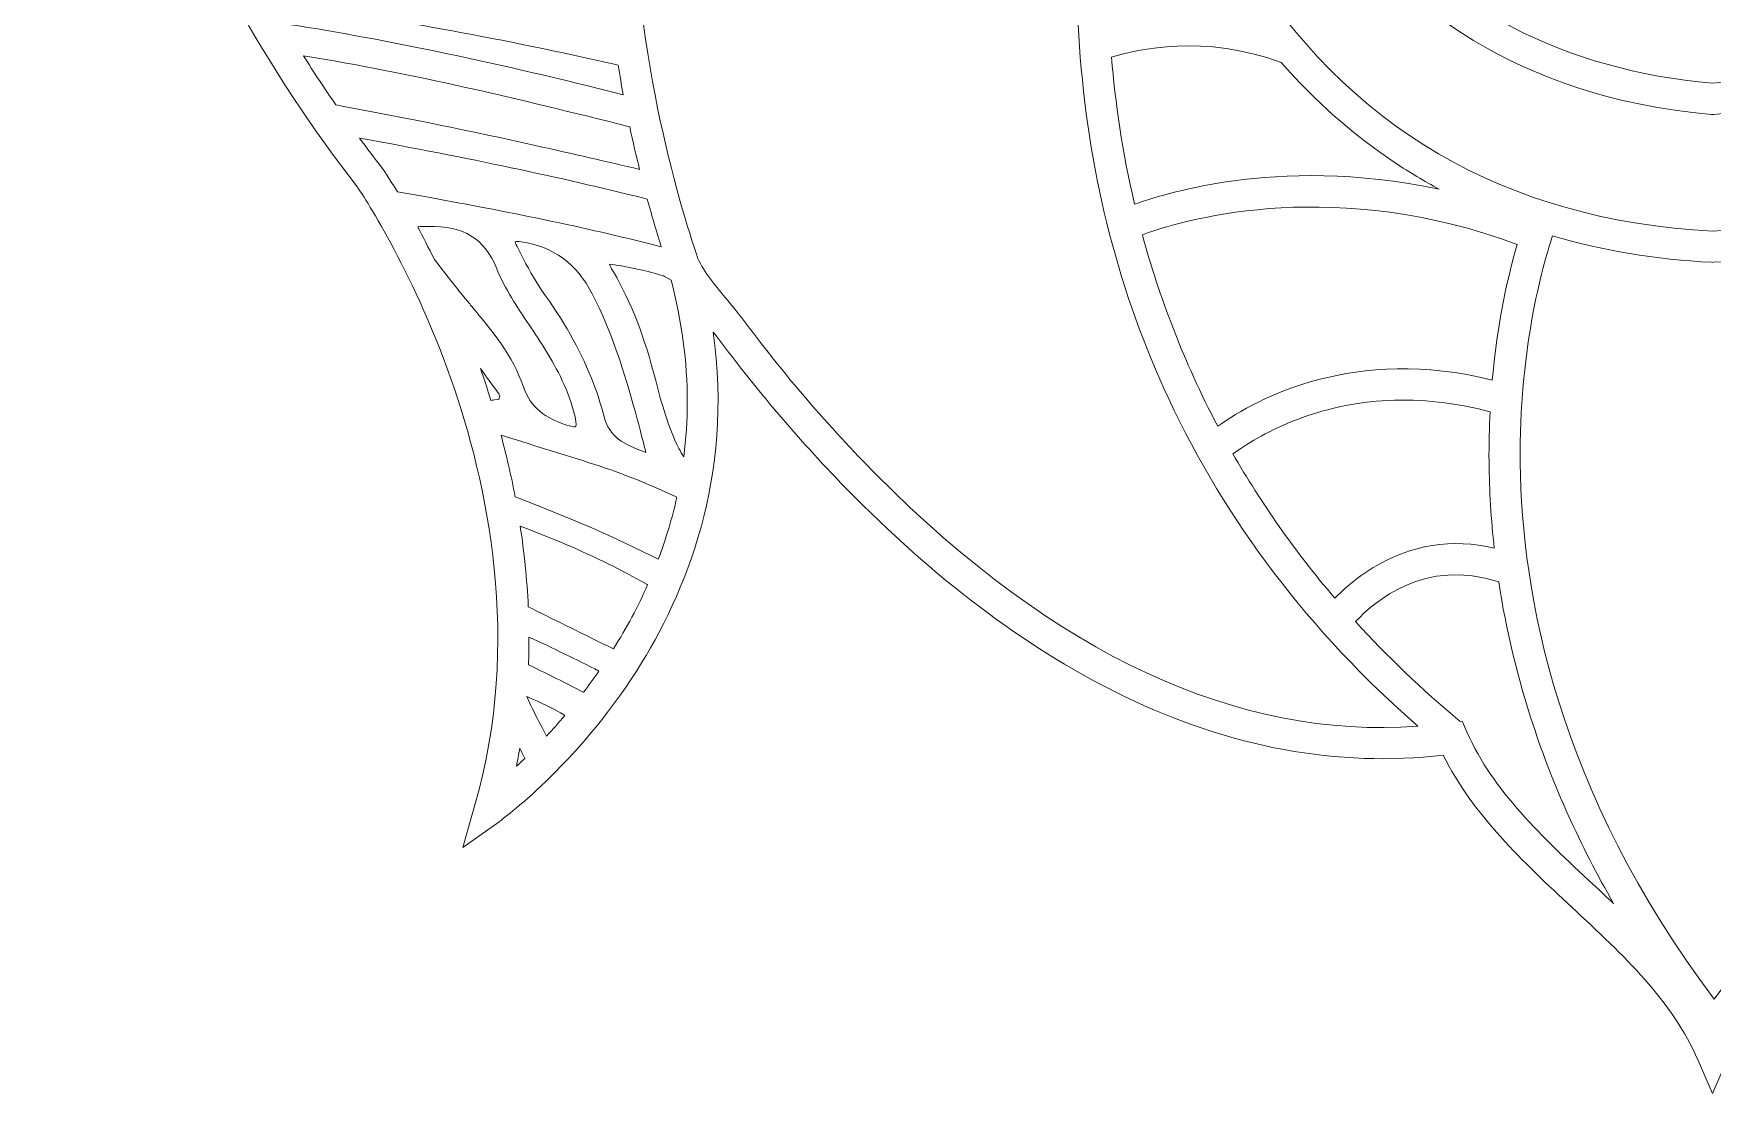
# Model space of a CAD drawing. Extents: x 126 to 8914, y -5970 to -48.
# Drawn here: x 3667 to 4520, y -2950 to -2412 of the extents above; entities that cross this region are included whole.
import ezdxf

# ---------------------------------------------------------------- set-up
doc = ezdxf.new("R2010")
doc.units = 0
doc.header["$MEASUREMENT"] = 0
doc.layers.add('Layer 1', color=7, linetype='Continuous')

msp = doc.modelspace()

# ---------------------------------------------------------------- linework, layer by layer
at = {"layer": 'Layer 1', "lineweight": 0}
for points, knots in [([(5838.21, -1015.29), (5784.98, -1065.04), (5723.32, -1092.86), (5659.92, -1095.7), (5576.38, -1099.43), (5494.39, -1071.01), (5432.29, -1045.84), (5410.15, -1036.87), (5387.8, -1027.16), (5366.17, -1017.79), (5357.96, -1014.23), (5349.71, -1010.65), (5341.4, -1007.09), (5390.2, -1007.99), (5445.96, -1006.76), (5532.78, -924.21), (5588.47, -871.26), (5661.86, -797.66), (5645.5, -711.42), (5642.21, -694.04), (5630.78, -652.65), (5579.78, -612.09), (5585.05, -621.92), (5621.55, -692.43), (5589.23, -747.25), (5573.89, -773.27), (5546.47, -791.29), (5489.72, -803.54), (5475.32, -806.64), (5459.55, -809), (5442.5, -810.6), (5511.63, -734.35), (5553.44, -634.19), (5566.8, -512.56), (5581.6, -377.97), (5557.78, -251.79), (5535.19, -169.65), (5530.53, -152.76), (5525.39, -135.8), (5519.9, -119.21), (5515.8, -106.87), (5510.71, -97.41), (5504.71, -90.84), (5504.71, -90.84), (5508.77, -88.46), (5508.77, -88.46), (5507.91, -86.99), (5487.22, -52.31), (5440.27, -49.9), (5409.9, -48.35), (5375.8, -60.81), (5338.9, -86.96), (5313.41, -105.04), (5286.47, -129.76), (5258.33, -160.89), (5206.61, -191.53), (5166.15, -218.95), (5131.02, -247.11), (5078.71, -289.06), (5021.06, -329.19), (4954.05, -338.54), (4897.14, -346.49), (4845.98, -328.74), (4791.81, -309.95), (4763.84, -300.25), (4734.92, -290.21), (4705.21, -284.09), (4618.29, -266.15), (4554.59, -281.57), (4520, -328.62), (4485.41, -281.57), (4421.71, -266.17), (4334.79, -284.09), (4305.08, -290.21), (4276.16, -300.25), (4248.19, -309.95), (4194.02, -328.74), (4142.86, -346.49), (4085.95, -338.54), (4018.94, -329.19), (3961.29, -289.06), (3908.98, -247.11), (3873.85, -218.95), (3833.4, -191.53), (3781.67, -160.89), (3753.53, -129.76), (3726.59, -105.04), (3701.1, -86.96), (3664.2, -60.81), (3630.1, -48.34), (3599.73, -49.9), (3552.78, -52.31), (3532.09, -86.99), (3531.23, -88.46), (3531.23, -88.46), (3535.29, -90.84), (3535.29, -90.84), (3529.29, -97.41), (3524.2, -106.87), (3520.12, -119.21), (3514.6, -135.81), (3509.45, -152.78), (3504.81, -169.65), (3482.22, -251.79), (3458.4, -377.97), (3473.2, -512.56), (3486.56, -634.19), (3528.37, -734.35), (3597.5, -810.6), (3580.45, -809), (3564.68, -806.64), (3550.28, -803.54), (3493.53, -791.29), (3466.11, -773.27), (3450.77, -747.25), (3418.45, -692.43), (3454.95, -621.92), (3460.22, -612.09), (3409.22, -652.65), (3397.79, -694.04), (3394.5, -711.42), (3378.14, -797.66), (3451.53, -871.26), (3507.22, -924.21), (3594.04, -1006.76), (3649.8, -1007.99), (3698.6, -1007.09), (3690.29, -1010.65), (3682.04, -1014.23), (3673.83, -1017.79), (3652.2, -1027.16), (3629.85, -1036.87), (3607.71, -1045.84), (3545.61, -1071.01), (3463.59, -1099.44), (3380.08, -1095.7), (3316.68, -1092.86), (3255.02, -1065.04), (3201.79, -1015.29), (3201.79, -1015.29), (3145.56, -962.7), (3145.56, -962.7), (3145.56, -962.7), (3189.91, -1025.63), (3189.91, -1025.63), (3239.46, -1095.9), (3324.09, -1155.64), (3405.53, -1177.81), (3440.7, -1187.39), (3477.65, -1192.84), (3516.23, -1194.15), (3505.34, -1205.21), (3489.98, -1221.91), (3472.74, -1244.03), (3442.4, -1282.95), (3400.42, -1346.57), (3372.73, -1428.62), (3341.59, -1520.91), (3334.53, -1617.18), (3351.76, -1714.74), (3373.22, -1836.34), (3432.66, -1960.18), (3528.45, -2082.83), (3528.45, -2082.83), (3537.04, -2093.81), (3537.04, -2093.81), (3537.04, -2093.81), (3542.08, -2080.8), (3542.08, -2080.8), (3542.28, -2080.26), (3563.72, -2026.12), (3626.97, -1966), (3638.24, -1955.3), (3651.32, -1943.97), (3666.37, -1932.46), (3664.61, -1962.41), (3663.28, -2025.33), (3674.68, -2105.3), (3683.93, -2170.25), (3699.74, -2232.83), (3721.65, -2291.3), (3749.05, -2364.39), (3786.12, -2431.24), (3831.85, -2490), (3833.74, -2492.77), (3859.32, -2530.81), (3879.18, -2586.87), (3898.01, -2639.98), (3915.42, -2720.7), (3891.56, -2803.61), (3891.56, -2803.61), (3885.31, -2825.39), (3885.31, -2825.39), (3885.31, -2825.39), (3903.77, -2812.24), (3903.77, -2812.24), (3905.33, -2811.13), (3942.61, -2784.27), (3973.85, -2735.29), (3998.49, -2696.64), (4022.96, -2637.53), (4012.58, -2563.6), (4013.17, -2564.35), (4013.72, -2565.04), (4014.23, -2565.72), (4035.9, -2594.87), (4059.45, -2622.28), (4084.19, -2647.18), (4128.9, -2692.2), (4175.06, -2726.33), (4221.41, -2748.67), (4275.37, -2774.66), (4329.82, -2784.7), (4383.33, -2778.49), (4398.55, -2809.06), (4424.02, -2832.77), (4448.69, -2855.76), (4474.89, -2880.15), (4499.63, -2903.18), (4512.73, -2933.46), (4512.73, -2933.46), (4520, -2950.23), (4520, -2950.23), (4520, -2950.23), (4527.27, -2933.46), (4527.27, -2933.46), (4540.37, -2903.18), (4565.11, -2880.15), (4591.31, -2855.76), (4615.98, -2832.77), (4641.45, -2809.06), (4656.67, -2778.49), (4710.18, -2784.7), (4764.63, -2774.66), (4818.59, -2748.67), (4864.94, -2726.33), (4911.12, -2692.2), (4955.81, -2647.18), (4980.55, -2622.28), (5004.1, -2594.88), (5025.77, -2565.74), (5026.28, -2565.06), (5026.83, -2564.35), (5027.42, -2563.6), (5017.04, -2637.53), (5041.51, -2696.64), (5066.15, -2735.29), (5097.39, -2784.27), (5134.67, -2811.13), (5136.23, -2812.24), (5136.23, -2812.24), (5154.69, -2825.39), (5154.69, -2825.39), (5154.69, -2825.39), (5148.44, -2803.61), (5148.44, -2803.61), (5124.58, -2720.7), (5141.99, -2639.98), (5160.82, -2586.87), (5180.7, -2530.77), (5206.28, -2492.73), (5208.15, -2490), (5253.88, -2431.24), (5290.95, -2364.39), (5318.34, -2291.3), (5340.26, -2232.83), (5356.07, -2170.25), (5365.32, -2105.3), (5376.72, -2025.33), (5375.39, -1962.41), (5373.63, -1932.46), (5388.68, -1943.97), (5401.76, -1955.3), (5413.03, -1966), (5476.28, -2026.12), (5497.72, -2080.26), (5497.92, -2080.8), (5497.92, -2080.8), (5502.94, -2093.84), (5502.94, -2093.84), (5502.94, -2093.84), (5511.55, -2082.83), (5511.55, -2082.83), (5607.34, -1960.18), (5666.78, -1836.34), (5688.24, -1714.74), (5705.47, -1617.18), (5698.41, -1520.91), (5667.27, -1428.62), (5639.58, -1346.57), (5597.6, -1282.95), (5567.26, -1244.03), (5550.02, -1221.91), (5534.66, -1205.21), (5523.77, -1194.15), (5562.35, -1192.84), (5599.3, -1187.39), (5634.47, -1177.81), (5715.91, -1155.64), (5800.54, -1095.9), (5850.09, -1025.63), (5850.09, -1025.63), (5894.44, -962.7), (5894.44, -962.7), (5894.44, -962.7), (5838.21, -1015.29), (5838.21, -1015.29)], [0, 0, 0, 0, 1, 1, 1, 2, 2, 2, 3, 3, 3, 4, 4, 4, 5, 5, 5, 6, 6, 6, 7, 7, 7, 8, 8, 8, 9, 9, 9, 10, 10, 10, 11, 11, 11, 12, 12, 12, 13, 13, 13, 14, 14, 14, 15, 15, 15, 16, 16, 16, 17, 17, 17, 18, 18, 18, 19, 19, 19, 20, 20, 20, 21, 21, 21, 22, 22, 22, 23, 23, 23, 24, 24, 24, 25, 25, 25, 26, 26, 26, 27, 27, 27, 28, 28, 28, 29, 29, 29, 30, 30, 30, 31, 31, 31, 32, 32, 32, 33, 33, 33, 34, 34, 34, 35, 35, 35, 36, 36, 36, 37, 37, 37, 38, 38, 38, 39, 39, 39, 40, 40, 40, 41, 41, 41, 42, 42, 42, 43, 43, 43, 44, 44, 44, 45, 45, 45, 46, 46, 46, 47, 47, 47, 48, 48, 48, 49, 49, 49, 50, 50, 50, 51, 51, 51, 52, 52, 52, 53, 53, 53, 54, 54, 54, 55, 55, 55, 56, 56, 56, 57, 57, 57, 58, 58, 58, 59, 59, 59, 60, 60, 60, 61, 61, 61, 62, 62, 62, 63, 63, 63, 64, 64, 64, 65, 65, 65, 66, 66, 66, 67, 67, 67, 68, 68, 68, 69, 69, 69, 70, 70, 70, 71, 71, 71, 72, 72, 72, 73, 73, 73, 74, 74, 74, 75, 75, 75, 76, 76, 76, 77, 77, 77, 78, 78, 78, 79, 79, 79, 80, 80, 80, 81, 81, 81, 82, 82, 82, 83, 83, 83, 84, 84, 84, 85, 85, 85, 86, 86, 86, 87, 87, 87, 88, 88, 88, 89, 89, 89, 90, 90, 90, 91, 91, 91, 92, 92, 92, 93, 93, 93, 94, 94, 94, 95, 95, 95, 96, 96, 96, 97, 97, 97, 98, 98, 98, 99, 99, 99, 100, 100, 100, 101, 101, 101, 102, 102, 102, 102]), ([(4095.43, -2636.04), (4071.2, -2611.66), (4048.15, -2584.82), (4026.92, -2556.28), (4024.85, -2553.5), (4022.38, -2550.54), (4019.77, -2547.41), (4014.34, -2540.89), (4007.72, -2532.97), (4004.79, -2526.28), (3985.96, -2471.11), (3904.64, -2196.86), (4104.71, -2090.71), (4108.59, -2102.87), (4113.15, -2114.74), (4118.32, -2126.28), (4123.5, -2137.82), (4129.29, -2148.99), (4135.69, -2159.71), (4156.74, -2195.01), (4183.68, -2224.06), (4214.54, -2244.92), (4209.11, -2264.12), (4191.95, -2333.6), (4198.99, -2424.13), (4203.79, -2485.66), (4218.89, -2544.01), (4243.88, -2597.57), (4272.93, -2659.82), (4315.45, -2715.65), (4370.41, -2763.79), (4278.74, -2770.45), (4186.31, -2727.55), (4095.43, -2636.04)], [0, 0, 0, 0, 1, 1, 1, 2, 2, 2, 3, 3, 3, 4, 4, 4, 5, 5, 5, 6, 6, 6, 7, 7, 7, 8, 8, 8, 9, 9, 9, 10, 10, 10, 11, 11, 11, 11]), ([(4306.96, -2275.87), (4308.07, -2275.88), (4309.2, -2275.9), (4310.32, -2275.9), (4336.25, -2275.9), (4363.81, -2270.15), (4392.86, -2258.66), (4445.09, -2237.99), (4490.02, -2203.59), (4520, -2176.68), (4549.98, -2203.59), (4594.91, -2237.99), (4647.14, -2258.66), (4677.44, -2270.64), (4706.14, -2276.39), (4733.05, -2275.87), (4730.79, -2282.91), (4727.02, -2293.23), (4721.13, -2305.31), (4715.24, -2317.39), (4707.23, -2331.19), (4696.53, -2345.25), (4655.3, -2399.4), (4595.9, -2430.37), (4520, -2437.32), (4444.37, -2430.4), (4385.12, -2399.61), (4343.9, -2345.8), (4322.27, -2317.61), (4311.52, -2290.08), (4306.96, -2275.87)], [0, 0, 0, 0, 1, 1, 1, 2, 2, 2, 3, 3, 3, 4, 4, 4, 5, 5, 5, 6, 6, 6, 7, 7, 7, 8, 8, 8, 9, 9, 9, 10, 10, 10, 10]), ([(4280.75, -2372.51), (4252.43, -2326.27), (4239.61, -2280.32), (4234.46, -2256.95), (4235.27, -2257.4), (4236.08, -2257.82), (4236.9, -2258.25), (4253.62, -2266.92), (4271.36, -2272.4), (4290.04, -2274.68), (4293.59, -2287.41), (4304.57, -2320.32), (4330.87, -2354.84), (4361.24, -2394.72), (4418.58, -2444.15), (4519.29, -2453.14), (4519.29, -2453.14), (4520, -2453.21), (4520, -2453.21), (4520, -2453.21), (4520.71, -2453.14), (4520.71, -2453.14), (4621.42, -2444.15), (4678.76, -2394.72), (4709.13, -2354.84), (4735.43, -2320.32), (4746.41, -2287.41), (4749.96, -2274.68), (4759.3, -2273.54), (4768.4, -2271.61), (4777.26, -2268.86), (4786.13, -2266.13), (4794.76, -2262.59), (4803.11, -2258.25), (4803.94, -2257.82), (4804.74, -2257.4), (4805.55, -2256.95), (4803, -2268.57), (4798.54, -2285.81), (4791.19, -2305.9), (4783.85, -2325.99), (4773.62, -2348.94), (4759.55, -2372.02), (4706.13, -2459.59), (4625.54, -2506.81), (4520, -2512.38), (4414.67, -2506.82), (4334.18, -2459.76), (4280.75, -2372.51)], [0, 0, 0, 0, 1, 1, 1, 2, 2, 2, 3, 3, 3, 4, 4, 4, 5, 5, 5, 6, 6, 6, 7, 7, 7, 8, 8, 8, 9, 9, 9, 10, 10, 10, 11, 11, 11, 12, 12, 12, 13, 13, 13, 14, 14, 14, 15, 15, 15, 16, 16, 16, 16]), ([(3794.46, -2406.95), (3792.44, -2403.53), (3790.46, -2400.12), (3788.51, -2396.7), (3794.02, -2397.35), (3798.77, -2397.93), (3803.28, -2398.53), (3852.94, -2405.07), (3905.19, -2414.63), (3963.02, -2427.79), (3963.02, -2427.79), (3964.27, -2428.07), (3964.27, -2428.07), (3965.11, -2433.18), (3965.98, -2438.2), (3966.9, -2443.08), (3902.07, -2426.76), (3848.06, -2415.41), (3797.08, -2407.37), (3797.08, -2407.37), (3794.46, -2406.95), (3794.46, -2406.95)], [0, 0, 0, 0, 1, 1, 1, 2, 2, 2, 3, 3, 3, 4, 4, 4, 5, 5, 5, 6, 6, 6, 7, 7, 7, 7]), ([(4300.95, -2426.68), (4318.31, -2446.46), (4337.67, -2463.54), (4358.92, -2477.71), (4366.15, -2482.54), (4373.61, -2486.97), (4381.27, -2491.12), (4338.91, -2482.07), (4302.64, -2483.28), (4276.98, -2486.8), (4254.58, -2489.85), (4237.35, -2494.9), (4226.58, -2498.7), (4220.28, -2472.03), (4216.69, -2446.86), (4214.87, -2424.1), (4228.35, -2419.85), (4262.1, -2412.34), (4300.95, -2426.68)], [0, 0, 0, 0, 1, 1, 1, 2, 2, 2, 3, 3, 3, 4, 4, 4, 5, 5, 5, 6, 6, 6, 6]), ([(3824.07, -2448.89), (3824.07, -2448.89), (3820.92, -2448.32), (3820.92, -2448.32), (3815.2, -2440.04), (3809.72, -2431.7), (3804.47, -2423.35), (3859.95, -2432.27), (3913.8, -2445.29), (3968.67, -2459), (3968.67, -2459), (3970.16, -2459.37), (3970.16, -2459.37), (3971.79, -2467.01), (3973.47, -2474.26), (3975.16, -2481.05), (3958.52, -2477.06), (3941.85, -2473.26), (3922.08, -2468.83), (3890.53, -2461.76), (3857.56, -2455.04), (3824.07, -2448.89)], [0, 0, 0, 0, 1, 1, 1, 2, 2, 2, 3, 3, 3, 4, 4, 4, 5, 5, 5, 6, 6, 6, 7, 7, 7, 7]), ([(3844.74, -2480.8), (3844.74, -2480.8), (3844.49, -2480.47), (3844.49, -2480.47), (3840.51, -2475.37), (3836.67, -2470.26), (3832.88, -2465.11), (3888.62, -2475.24), (3934.62, -2484.98), (3977.36, -2495.7), (3977.36, -2495.7), (3979.07, -2496.12), (3979.07, -2496.12), (3981.62, -2505.48), (3984.06, -2513.61), (3986.18, -2520.33), (3951.26, -2511.32), (3913.8, -2503.4), (3865.1, -2494.7), (3865.1, -2494.7), (3852.18, -2492.42), (3852.18, -2492.42), (3847.87, -2485.34), (3845.09, -2481.31), (3844.74, -2480.8)], [0, 0, 0, 0, 1, 1, 1, 2, 2, 2, 3, 3, 3, 4, 4, 4, 5, 5, 5, 6, 6, 6, 7, 7, 7, 8, 8, 8, 8]), ([(4408.21, -2587.98), (4338.34, -2570.76), (4289.49, -2596.74), (4268.78, -2611.44), (4251.24, -2578.23), (4238.96, -2545.34), (4230.51, -2514.17), (4255.99, -2505.05), (4329.47, -2485.33), (4420.83, -2519.08), (4416.51, -2533.91), (4410.95, -2557.56), (4408.21, -2587.98)], [0, 0, 0, 0, 1, 1, 1, 2, 2, 2, 3, 3, 3, 4, 4, 4, 4]), ([(3885.99, -2545.83), (3883.52, -2542.82), (3881.53, -2540.33), (3879.72, -2538.02), (3879.72, -2538.02), (3870.97, -2526.82), (3870.97, -2526.82), (3868.01, -2520.82), (3865.14, -2515.34), (3862.48, -2510.4), (3862.48, -2510.4), (3862.64, -2510.31), (3862.64, -2510.31), (3862.78, -2510.23), (3863.67, -2509.83), (3867.53, -2510.02), (3867.53, -2510.02), (3867.64, -2510.04), (3867.64, -2510.04), (3867.64, -2510.04), (3867.74, -2510.02), (3867.74, -2510.02), (3885.99, -2509.69), (3896.42, -2516.12), (3902.63, -2531.5), (3906.71, -2541.66), (3912.98, -2550.94), (3919.03, -2559.9), (3921.99, -2564.27), (3925.03, -2568.78), (3927.75, -2573.29), (3932.99, -2581.98), (3939.4, -2593.63), (3942.39, -2606.68), (3943.29, -2610.63), (3942.72, -2611.62), (3942.74, -2611.62), (3942.68, -2611.65), (3941.58, -2612.14), (3937.47, -2610.68), (3927.42, -2607.12), (3919.95, -2602.48), (3916.15, -2591.35), (3910.8, -2575.67), (3900.14, -2562.86), (3889.85, -2550.47), (3888.56, -2548.93), (3887.27, -2547.38), (3885.99, -2545.83)], [0, 0, 0, 0, 1, 1, 1, 2, 2, 2, 3, 3, 3, 4, 4, 4, 5, 5, 5, 6, 6, 6, 7, 7, 7, 8, 8, 8, 9, 9, 9, 10, 10, 10, 11, 11, 11, 12, 12, 12, 13, 13, 13, 14, 14, 14, 15, 15, 15, 16, 16, 16, 16]), ([(4520.95, -2902.3), (4441.03, -2796.55), (4423.12, -2696.34), (4422.38, -2630.2), (4421.75, -2572.96), (4433.46, -2530.87), (4438.79, -2514.75), (4464.09, -2522.21), (4491.06, -2526.74), (4519.59, -2528.21), (4519.59, -2528.21), (4520, -2528.22), (4520, -2528.22), (4520, -2528.22), (4520.41, -2528.21), (4520.41, -2528.21), (4549.6, -2526.71), (4577.14, -2522), (4602.95, -2514.23), (4608.19, -2529.86), (4620.07, -2571.79), (4619.54, -2629.41), (4618.92, -2695.73), (4601.13, -2796.25), (4520.95, -2902.3)], [0, 0, 0, 0, 1, 1, 1, 2, 2, 2, 3, 3, 3, 4, 4, 4, 5, 5, 5, 6, 6, 6, 7, 7, 7, 8, 8, 8, 8]), ([(3951.15, -2544.23), (3961.32, -2563.73), (3967.53, -2584.58), (3973.01, -2604.25), (3974.54, -2609.75), (3975.98, -2615.37), (3977.52, -2621.32), (3977.8, -2622.44), (3978.09, -2623.57), (3978.39, -2624.72), (3966.94, -2620.73), (3959.74, -2616.67), (3957.18, -2606.74), (3955.44, -2599.98), (3953.25, -2593.32), (3950.58, -2586.68), (3944.7, -2572.09), (3936.47, -2557.62), (3925.41, -2542.28), (3921.43, -2536.77), (3918.19, -2530.44), (3915.05, -2524.31), (3914.34, -2522.94), (3913.63, -2521.54), (3912.92, -2520.18), (3912.24, -2518.89), (3912.05, -2518.11), (3911.98, -2517.73), (3912.41, -2517.63), (3913.33, -2517.54), (3915.1, -2517.79), (3931.31, -2520.18), (3943.1, -2528.83), (3951.15, -2544.23)], [0, 0, 0, 0, 1, 1, 1, 2, 2, 2, 3, 3, 3, 4, 4, 4, 5, 5, 5, 6, 6, 6, 7, 7, 7, 8, 8, 8, 9, 9, 9, 10, 10, 10, 11, 11, 11, 11]), ([(3997.62, -2627), (3996.69, -2625.62), (3995.86, -2624.23), (3995.12, -2622.74), (3989.56, -2611.62), (3986.22, -2599.43), (3983.52, -2588.87), (3977.71, -2566.07), (3970.84, -2548.34), (3961.91, -2533.08), (3961.91, -2533.08), (3961.45, -2532.34), (3961.45, -2532.34), (3960.77, -2531.18), (3960.18, -2530.24), (3959.93, -2529.11), (3969.03, -2530.41), (3977.57, -2532.23), (3985.88, -2534.67), (3986.83, -2534.95), (3987.7, -2535.3), (3988.46, -2535.71), (3988.46, -2535.71), (3991.16, -2537.2), (3991.16, -2537.2), (3996.66, -2558.13), (3999.39, -2578.8), (3999.39, -2599.14), (3999.39, -2608.5), (3998.78, -2617.77), (3997.62, -2627)], [0, 0, 0, 0, 1, 1, 1, 2, 2, 2, 3, 3, 3, 4, 4, 4, 5, 5, 5, 6, 6, 6, 7, 7, 7, 8, 8, 8, 9, 9, 9, 10, 10, 10, 10]), ([(3903.91, -2597.4), (3903.78, -2597.73), (3903.74, -2597.86), (3901.55, -2598.08), (3901.11, -2598.11), (3900.65, -2598.16), (3900.19, -2598.22), (3900.19, -2598.22), (3899.65, -2598.3), (3899.65, -2598.3), (3897.91, -2592.7), (3896.12, -2587.32), (3894.3, -2582.17), (3896.66, -2585.37), (3899, -2588.55), (3901.36, -2591.75), (3901.57, -2592.03), (3901.8, -2592.33), (3902.04, -2592.64), (3903.94, -2595.12), (3904.45, -2596.1), (3903.91, -2597.4)], [0, 0, 0, 0, 1, 1, 1, 2, 2, 2, 3, 3, 3, 4, 4, 4, 5, 5, 5, 6, 6, 6, 7, 7, 7, 7]), ([(4406.55, -2629.57), (4406.68, -2644.19), (4407.59, -2658.82), (4409.22, -2673.41), (4388.01, -2668.24), (4366.91, -2671.55), (4347.77, -2683.18), (4339.15, -2688.42), (4332.58, -2694.34), (4328.27, -2698.79), (4307.65, -2674.66), (4290.58, -2650.03), (4276.51, -2625.48), (4282.92, -2620.83), (4293.18, -2614.35), (4306.81, -2608.91), (4338.05, -2596.42), (4371.77, -2594.82), (4407.09, -2604.05), (4406.68, -2612.17), (4406.45, -2620.67), (4406.55, -2629.57)], [0, 0, 0, 0, 1, 1, 1, 2, 2, 2, 3, 3, 3, 4, 4, 4, 5, 5, 5, 6, 6, 6, 7, 7, 7, 7]), ([(3984.64, -2678.97), (3962.53, -2667.81), (3939.35, -2657.68), (3913.79, -2648.01), (3913.79, -2648.01), (3912, -2647.33), (3912, -2647.33), (3909.91, -2636.39), (3907.46, -2625.91), (3904.8, -2615.98), (3919.55, -2620.56), (3934.3, -2625.17), (3949.04, -2629.79), (3963.79, -2634.43), (3978.72, -2640.27), (3993.4, -2647.15), (3993.4, -2647.15), (3994.09, -2647.47), (3994.09, -2647.47), (3991.73, -2658.08), (3988.58, -2668.59), (3984.64, -2678.97)], [0, 0, 0, 0, 1, 1, 1, 2, 2, 2, 3, 3, 3, 4, 4, 4, 5, 5, 5, 6, 6, 6, 7, 7, 7, 7]), ([(3961.89, -2724.51), (3961.89, -2724.51), (3961.61, -2724.37), (3961.61, -2724.37), (3946.87, -2717.15), (3933.32, -2710.46), (3920.17, -2703.89), (3920.17, -2703.89), (3918.62, -2703.1), (3918.62, -2703.1), (3917.98, -2689.02), (3916.56, -2675.36), (3914.55, -2662.25), (3931.2, -2668.4), (3946.03, -2674.74), (3959.84, -2681.63), (3965.63, -2684.53), (3971.72, -2687.77), (3979.01, -2691.84), (3979.01, -2691.84), (3979.26, -2691.98), (3979.26, -2691.98), (3974.37, -2702.97), (3968.57, -2713.81), (3961.89, -2724.51)], [0, 0, 0, 0, 1, 1, 1, 2, 2, 2, 3, 3, 3, 4, 4, 4, 5, 5, 5, 6, 6, 6, 7, 7, 7, 8, 8, 8, 8]), ([(4459.48, -2844.17), (4433.4, -2819.89), (4408.77, -2796.93), (4395.26, -2766.68), (4395.26, -2766.68), (4392.84, -2761.25), (4392.84, -2761.25), (4392.84, -2761.25), (4391.97, -2761.38), (4391.97, -2761.38), (4372.17, -2744.93), (4354.52, -2727.95), (4338.77, -2710.66), (4348.01, -2700.69), (4374.18, -2677.99), (4411.5, -2690.53), (4415.22, -2714.95), (4421.03, -2739.2), (4428.93, -2763.12), (4439.13, -2794), (4452.8, -2824.32), (4469.8, -2853.82), (4466.37, -2850.58), (4462.92, -2847.37), (4459.48, -2844.17)], [0, 0, 0, 0, 1, 1, 1, 2, 2, 2, 3, 3, 3, 4, 4, 4, 5, 5, 5, 6, 6, 6, 7, 7, 7, 8, 8, 8, 8]), ([(3946.65, -2746.55), (3946.65, -2746.55), (3946.16, -2746.29), (3946.16, -2746.29), (3937.56, -2741.81), (3928.75, -2737.4), (3919.93, -2733.16), (3919.93, -2733.16), (3918.71, -2732.59), (3918.71, -2732.59), (3918.9, -2727.84), (3918.98, -2723.14), (3918.98, -2718.47), (3930.99, -2724.05), (3942.95, -2729.86), (3954.53, -2735.75), (3951.92, -2739.5), (3949.29, -2743.1), (3946.65, -2746.55)], [0, 0, 0, 0, 1, 1, 1, 2, 2, 2, 3, 3, 3, 4, 4, 4, 5, 5, 5, 6, 6, 6, 6]), ([(3927.96, -2768.74), (3927.96, -2768.74), (3926.55, -2766.07), (3926.55, -2766.07), (3924.33, -2761.87), (3922.04, -2757.52), (3919.99, -2753.26), (3919.99, -2753.26), (3917.82, -2748.75), (3917.82, -2748.75), (3924.69, -2751.49), (3931.22, -2754.67), (3937.25, -2758.25), (3934.08, -2761.98), (3930.96, -2765.48), (3927.96, -2768.74)], [0, 0, 0, 0, 1, 1, 1, 2, 2, 2, 3, 3, 3, 4, 4, 4, 5, 5, 5, 5]), ([(3912.62, -2784.11), (3913.23, -2781.06), (3913.79, -2778), (3914.31, -2774.96), (3915.01, -2776.34), (3915.69, -2777.73), (3916.37, -2779.14), (3916.37, -2779.14), (3916.83, -2780.09), (3916.83, -2780.09), (3915.39, -2781.5), (3913.96, -2782.86), (3912.62, -2784.11)], [0, 0, 0, 0, 1, 1, 1, 2, 2, 2, 3, 3, 3, 4, 4, 4, 4])]:
    msp.add_open_spline(points, degree=3, knots=knots, dxfattribs=at)

doc.saveas('drawing.dxf')
